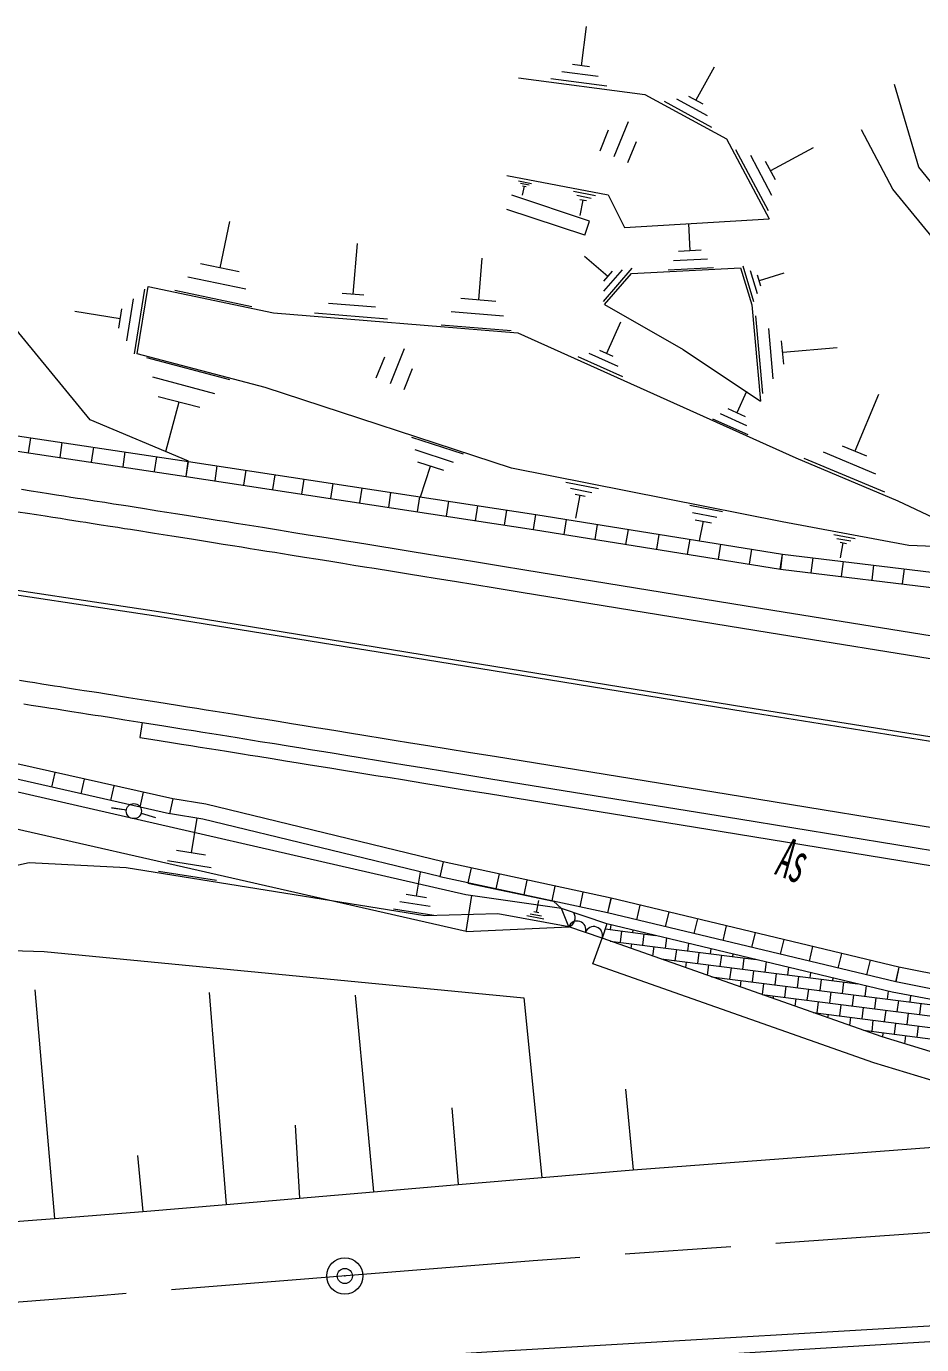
# Model space of a CAD drawing. Units: millimetres, scale not verified. Extents: x 40000 to 680000, y 20000 to 380000.
# Drawn here: x 166328 to 195934, y 283795 to 327393 of the extents above; entities that cross this region are included whole.
import ezdxf
from ezdxf.enums import TextEntityAlignment as Align

# ---------------------------------------------------------------- set-up
doc = ezdxf.new("R2010")
doc.units = ezdxf.units.MM
doc.header["$LTSCALE"] = 1000
doc.header["$PDMODE"] = 32
doc.header["$PDSIZE"] = 500
doc.linetypes.add('CHAIN', pattern=[18.5, 12, -1.5, 3.5, -1.5])
for name, color, linetype, lineweight in [('M-BGD', 7, 'Continuous', 13), ('M-BMK', 2, 'CHAIN', 13), ('M-BMK-SRVR', 3, 'Continuous', 13)]:
    doc.layers.add(name, color=color, linetype=linetype, lineweight=lineweight)
doc.styles.add('ＭＳ ゴシック', font='')
doc.styles.get('ＭＳ ゴシック').set_extended_font_data('MS Gothic')

msp = doc.modelspace()

# ---------------------------------------------------------------- linework, layer by layer
at = {"layer": 'M-BGD'}
for p, q in [((184838, 327393), (184673, 326090)), ((184949, 326054), (184392, 326128)), ((182604, 325689), (186783, 325144)), ((185240, 325731), (184031, 325890)), ((189073, 326048), (188472, 324948)), ((185526, 325411), (183667, 325655)), ((195837, 322732), (195036, 325473)), ((186783, 325144), (189479, 323673)), ((188999, 324051), (187430, 324906)), ((188854, 324438), (187836, 324990)), ((188706, 324821), (188237, 325076)), ((185573, 323960), (185292, 323265)), ((186224, 324237), (185756, 323078)), ((194980, 322007), (193943, 323973)), ((186219, 322890), (186500, 323586)), ((189479, 323673), (190896, 321031)), ((190875, 321287), (189787, 323306)), ((190986, 321802), (190283, 323117)), ((192352, 323381), (190939, 322620)), ((191098, 322318), (190776, 322923)), ((199521, 318201), (195837, 322732)), ((182220, 322456), (185571, 321821)), ((182606, 322282), (183036, 322200)), ((182670, 322202), (182951, 322148)), ((184948, 320956), (182378, 321809)), ((182731, 322124), (182860, 322098)), ((182738, 321808), (182796, 322113)), ((184419, 321938), (185150, 321799)), ((184528, 321807), (185002, 321713)), ((185571, 321821), (186111, 320737)), ((198631, 317549), (194980, 322007)), ((184791, 320482), (182220, 321334)), ((184635, 321672), (184849, 321629)), ((184646, 321139), (184745, 321650)), ((173047, 320940), (172730, 319407)), ((184791, 320482), (184948, 320956)), ((186111, 320737), (190896, 321031)), ((188226, 320869), (188273, 319971)), ((177262, 320213), (177127, 318531)), ((181392, 319731), (181280, 318347)), ((184789, 319798), (185556, 319132)), ((188853, 319698), (187725, 319642)), ((188646, 319987), (187897, 319950)), ((173366, 319274), (172089, 319542)), ((186356, 319391), (185402, 318299)), ((186030, 319345), (185409, 318636)), ((185697, 319296), (185409, 318970)), ((185449, 318195), (186339, 319219)), ((186339, 319219), (189941, 319406)), ((189053, 319407), (187552, 319334)), ((189941, 319406), (190315, 318182)), ((190386, 318286), (190029, 319460)), ((190502, 318547), (190270, 319309)), ((190616, 318803), (190507, 319160)), ((191382, 319232), (190563, 318980)), ((168442, 314375), (164822, 318781)), ((169997, 316567), (170350, 318790)), ((170350, 318790), (174500, 317916)), ((173581, 318697), (171662, 319100)), ((169855, 318379), (169634, 316991)), ((170233, 318701), (169893, 316563)), ((173788, 318117), (171233, 318653)), ((177486, 318499), (176766, 318558)), ((181858, 318297), (180700, 318392)), ((167927, 317972), (169427, 317732)), ((169475, 318053), (169374, 317414)), ((174500, 317916), (182580, 317258)), ((178267, 317709), (175860, 317905)), ((177876, 318104), (176316, 318233)), ((182110, 317812), (180376, 317952)), ((185449, 318195), (188049, 316703)), ((190315, 318182), (190602, 315002)), ((182360, 317323), (180048, 317513)), ((185976, 317609), (185515, 316576)), ((190678, 315246), (190450, 317818)), ((191025, 315731), (190876, 317404)), ((182580, 317258), (191769, 313119)), ((191372, 316216), (191301, 316989)), ((174227, 315451), (169997, 316567)), ((178822, 316727), (178354, 315568)), ((185895, 316142), (184937, 316573)), ((185734, 316477), (185292, 316677)), ((188049, 316703), (190602, 315002)), ((193141, 316763), (191339, 316602)), ((170295, 316438), (173040, 315717)), ((178171, 316451), (177890, 315756)), ((186050, 315805), (184575, 316465)), ((170494, 315797), (172552, 315256)), ((178818, 315381), (179099, 316076)), ((182369, 312778), (174227, 315451)), ((190139, 315312), (189824, 314614)), ((170689, 315157), (172064, 314796)), ((170943, 313329), (171376, 314976)), ((194509, 315213), (193723, 313347)), ((162296, 314412), (171684, 313005)), ((171690, 313014), (168442, 314375)), ((190197, 313881), (189029, 314407)), ((190157, 314183), (189280, 314575)), ((190115, 314481), (189531, 314744)), ((162229, 313917), (171609, 312511)), ((166398, 313292), (166472, 313786)), ((167440, 313135), (167515, 313630)), ((168483, 312979), (168557, 313474)), ((179069, 313810), (180769, 313252)), ((194123, 313174), (193322, 313514)), ((169525, 312823), (169599, 313317)), ((170567, 312667), (170641, 313161)), ((179169, 313403), (180445, 312984)), ((191769, 313119), (195145, 311696)), ((194720, 311984), (192051, 313105)), ((194421, 312579), (192690, 313311)), ((171609, 312511), (171683, 313005)), ((171609, 312511), (171685, 313005)), ((171684, 313005), (183173, 311245)), ((172567, 312364), (172642, 312858)), ((173524, 312217), (173599, 312712)), ((179267, 312991), (180120, 312711)), ((179360, 311832), (179696, 312850)), ((191322, 311004), (182369, 312778)), ((171609, 312511), (183096, 310751)), ((174481, 312071), (174557, 312565)), ((175438, 311924), (175514, 312418)), ((176395, 311777), (176471, 312272)), ((184168, 312321), (185251, 312105)), ((166163, 312082), (166482, 312033)), ((166482, 312033), (166780, 311986)), ((166780, 311986), (167060, 311943)), ((167060, 311943), (167323, 311902)), ((167323, 311902), (167569, 311864)), ((167569, 311864), (167799, 311828)), ((167799, 311828), (168015, 311794)), ((168015, 311794), (168218, 311762)), ((168218, 311762), (168408, 311733)), ((168408, 311733), (168586, 311705)), ((177353, 311631), (177428, 312125)), ((178310, 311484), (178385, 311978)), ((179267, 311338), (179343, 311832)), ((184325, 312123), (185032, 311977)), ((184481, 311920), (184809, 311852)), ((184495, 311127), (184645, 311886)), ((166049, 311341), (166367, 311292)), ((166367, 311292), (166665, 311245)), ((168586, 311705), (168920, 311652)), ((168920, 311652), (169212, 311607)), ((169212, 311607), (169468, 311566)), ((169468, 311566), (169692, 311531)), ((169692, 311531), (169887, 311500)), ((169887, 311500), (170230, 311446)), ((170230, 311446), (170486, 311406)), ((170486, 311406), (170679, 311375)), ((170679, 311375), (170968, 311330)), ((170968, 311330), (171257, 311284)), ((180224, 311191), (180300, 311685)), ((181181, 311044), (181257, 311539)), ((182139, 310898), (182214, 311392)), ((188267, 311560), (189345, 311346)), ((188358, 311319), (189167, 311159)), ((195145, 311696), (198546, 310103)), ((166665, 311245), (166945, 311202)), ((166945, 311202), (167207, 311161)), ((167207, 311161), (167453, 311123)), ((167453, 311123), (167684, 311087)), ((167684, 311087), (167900, 311053)), ((167900, 311053), (168102, 311021)), ((168102, 311021), (168292, 310992)), ((168292, 310992), (168470, 310964)), ((168470, 310964), (168804, 310912)), ((168804, 310912), (169096, 310866)), ((169096, 310866), (169351, 310826)), ((171257, 311284), (171618, 311226)), ((171618, 311226), (171969, 311171)), ((171969, 311171), (172308, 311117)), ((172308, 311117), (172637, 311064)), ((172637, 311064), (172955, 311013)), ((172955, 311013), (173264, 310964)), ((173264, 310964), (173562, 310916)), ((173562, 310916), (173852, 310870)), ((173852, 310870), (174132, 310825)), ((183096, 310751), (183171, 311245)), ((183096, 310751), (183175, 311245)), ((183173, 311245), (191337, 309939)), ((184116, 310588), (184195, 311082)), ((185136, 310425), (185215, 310918)), ((188449, 311077), (188989, 310972)), ((188592, 310377), (188720, 311027)), ((195512, 310228), (191322, 311004)), ((169351, 310826), (169575, 310790)), ((169575, 310790), (169770, 310759)), ((169770, 310759), (170113, 310706)), ((170113, 310706), (170369, 310665)), ((170369, 310665), (170562, 310634)), ((170562, 310634), (170850, 310589)), ((170850, 310589), (171139, 310543)), ((171139, 310543), (171501, 310486)), ((171501, 310486), (171851, 310430)), ((171851, 310430), (172190, 310376)), ((174132, 310825), (174404, 310781)), ((174404, 310781), (174667, 310739)), ((174667, 310739), (174922, 310698)), ((174922, 310698), (175169, 310659)), ((175169, 310659), (175647, 310582)), ((175647, 310582), (176095, 310509)), ((176095, 310509), (176515, 310442)), ((176515, 310442), (176909, 310378)), ((183096, 310751), (191267, 309444)), ((186156, 310261), (186235, 310755)), ((187177, 310098), (187256, 310592)), ((188197, 309935), (188276, 310429)), ((193028, 310586), (193736, 310456)), ((193133, 310457), (193595, 310373)), ((172190, 310376), (172519, 310324)), ((172519, 310324), (172837, 310273)), ((172837, 310273), (173145, 310224)), ((173145, 310224), (173444, 310176)), ((173444, 310176), (173733, 310129)), ((173733, 310129), (174013, 310085)), ((174013, 310085), (174285, 310041)), ((174285, 310041), (174548, 309999)), ((174548, 309999), (174803, 309958)), ((176909, 310378), (177278, 310318)), ((177278, 310318), (177624, 310263)), ((177624, 310263), (177949, 310210)), ((177949, 310210), (178557, 310112)), ((178557, 310112), (179090, 310025)), ((179090, 310025), (179555, 309950)), ((189217, 309772), (189296, 310265)), ((190237, 309608), (190316, 310102)), ((193237, 310329), (193449, 310292)), ((193251, 309816), (193344, 310313)), ((198546, 310103), (195512, 310228)), ((174803, 309958), (175049, 309918)), ((175049, 309918), (175527, 309841)), ((175527, 309841), (175976, 309769)), ((175976, 309769), (176396, 309701)), ((176396, 309701), (176789, 309638)), ((176789, 309638), (177159, 309578)), ((177159, 309578), (177505, 309522)), ((179555, 309950), (179963, 309884)), ((179963, 309884), (180675, 309768)), ((180675, 309768), (181210, 309681)), ((181210, 309681), (182012, 309551)), ((182012, 309551), (182813, 309421)), ((191258, 309445), (191337, 309939)), ((191276, 309442), (191337, 309939)), ((191337, 309939), (201402, 308713)), ((192283, 309320), (192343, 309816)), ((193289, 309197), (193350, 309694)), ((194296, 309075), (194356, 309571)), ((177505, 309522), (177829, 309470)), ((177829, 309470), (178437, 309371)), ((178437, 309371), (178970, 309285)), ((178970, 309285), (179435, 309209)), ((179435, 309209), (179842, 309143)), ((179842, 309143), (180555, 309028)), ((182813, 309421), (191013, 308088)), ((191267, 309444), (201342, 308217)), ((195302, 308952), (195363, 309449)), ((180555, 309028), (181090, 308941)), ((181090, 308941), (181892, 308811)), ((181892, 308811), (182693, 308680)), ((182693, 308680), (190893, 307348)), ((191013, 308088), (200895, 306483)), ((190893, 307348), (200775, 305742)), ((166101, 305767), (166362, 305726)), ((166362, 305726), (166606, 305688)), ((166606, 305688), (166836, 305653)), ((166836, 305653), (167051, 305619)), ((167051, 305619), (167253, 305587)), ((167253, 305587), (167442, 305558)), ((167442, 305558), (167619, 305530)), ((167619, 305530), (167951, 305478)), ((167951, 305478), (168242, 305432)), ((168242, 305432), (168496, 305392)), ((168496, 305392), (168719, 305357)), ((168719, 305357), (168914, 305327)), ((168914, 305327), (169255, 305273)), ((169255, 305273), (169510, 305232)), ((169510, 305232), (169702, 305202)), ((169702, 305202), (169990, 305157)), ((166246, 304985), (166491, 304947)), ((166491, 304947), (166720, 304912)), ((166720, 304912), (166935, 304878)), ((166935, 304878), (167137, 304846)), ((167137, 304846), (167326, 304817)), ((167326, 304817), (167503, 304789)), ((167503, 304789), (167835, 304737)), ((169990, 305157), (170277, 305111)), ((170277, 305111), (170638, 305054)), ((170638, 305054), (170987, 304998)), ((170987, 304998), (171325, 304944)), ((171325, 304944), (171652, 304892)), ((171652, 304892), (171970, 304842)), ((171970, 304842), (172277, 304792)), ((172277, 304792), (172575, 304745)), ((167835, 304737), (168125, 304691)), ((168125, 304691), (168380, 304651)), ((168380, 304651), (168602, 304616)), ((168602, 304616), (168797, 304586)), ((168797, 304586), (169138, 304532)), ((169138, 304532), (169393, 304492)), ((169393, 304492), (169585, 304461)), ((169585, 304461), (169872, 304416)), ((169872, 304416), (170160, 304370)), ((170160, 304370), (170081, 303876)), ((170160, 304370), (170520, 304313)), ((172575, 304745), (172863, 304699)), ((172863, 304699), (173143, 304654)), ((173143, 304654), (173414, 304610)), ((173414, 304610), (173676, 304568)), ((173676, 304568), (173930, 304528)), ((173930, 304528), (174176, 304488)), ((174176, 304488), (174653, 304411)), ((174653, 304411), (175100, 304339)), ((175100, 304339), (175520, 304272)), ((170520, 304313), (170869, 304258)), ((170869, 304258), (171207, 304204)), ((171207, 304204), (171534, 304152)), ((171534, 304152), (171851, 304101)), ((171851, 304101), (172159, 304052)), ((172159, 304052), (172456, 304004)), ((172456, 304004), (172745, 303958)), ((172745, 303958), (173024, 303913)), ((173024, 303913), (173295, 303870)), ((175520, 304272), (175913, 304208)), ((175913, 304208), (176281, 304149)), ((176281, 304149), (176627, 304093)), ((176627, 304093), (176951, 304040)), ((176951, 304040), (177558, 303942)), ((177558, 303942), (178090, 303856)), ((170081, 303876), (170441, 303819)), ((170441, 303819), (170790, 303764)), ((170790, 303764), (171128, 303710)), ((171128, 303710), (171455, 303658)), ((171455, 303658), (171772, 303607)), ((171772, 303607), (172080, 303558)), ((172080, 303558), (172377, 303511)), ((172377, 303511), (172666, 303464)), ((172666, 303464), (172945, 303420)), ((173295, 303870), (173557, 303828)), ((173557, 303828), (173811, 303787)), ((173811, 303787), (174057, 303747)), ((174057, 303747), (174534, 303671)), ((174534, 303671), (174981, 303599)), ((174981, 303599), (175400, 303531)), ((175400, 303531), (175793, 303468)), ((175793, 303468), (176162, 303408)), ((178090, 303856), (178555, 303780)), ((178555, 303780), (178962, 303714)), ((178962, 303714), (179674, 303599)), ((179674, 303599), (180208, 303512)), ((180208, 303512), (181010, 303382)), ((171169, 301841), (165222, 303183)), ((172945, 303420), (173216, 303376)), ((173216, 303376), (173478, 303334)), ((173478, 303334), (173732, 303293)), ((173732, 303293), (173978, 303254)), ((173978, 303254), (174454, 303177)), ((174454, 303177), (174901, 303105)), ((174901, 303105), (175321, 303037)), ((175321, 303037), (175713, 302974)), ((176162, 303408), (176507, 303352)), ((176507, 303352), (176831, 303300)), ((176831, 303300), (177438, 303202)), ((177438, 303202), (177970, 303115)), ((177970, 303115), (178435, 303040)), ((178435, 303040), (178841, 302974)), ((181010, 303382), (181811, 303252)), ((181811, 303252), (190011, 301919)), ((171059, 301353), (165208, 302673)), ((167268, 302721), (167158, 302233)), ((175713, 302974), (176082, 302915)), ((176082, 302915), (176427, 302859)), ((176427, 302859), (176751, 302806)), ((176751, 302806), (177358, 302708)), ((177358, 302708), (177890, 302622)), ((177890, 302622), (178355, 302547)), ((178841, 302974), (179554, 302858)), ((179554, 302858), (180088, 302772)), ((180088, 302772), (180889, 302642)), ((180889, 302642), (181691, 302511)), ((180865, 298673), (165145, 302275)), ((168244, 302501), (168133, 302013)), ((169219, 302281), (169109, 301793)), ((178355, 302547), (178761, 302481)), ((178761, 302481), (179474, 302365)), ((179474, 302365), (180008, 302278)), ((180008, 302278), (180809, 302148)), ((180809, 302148), (181610, 302018)), ((181691, 302511), (189890, 301179)), ((170194, 302061), (170084, 301573)), ((171169, 301841), (171059, 301353)), ((172266, 301665), (171169, 301841)), ((181610, 302018), (189810, 300685)), ((190011, 301919), (199946, 300305)), ((169634, 301474), (169139, 301544)), ((169634, 301474), (169139, 301541)), ((170122, 301369), (170602, 301229)), ((172167, 301175), (171090, 301347)), ((180108, 299759), (172266, 301665)), ((180869, 297453), (164955, 301079)), ((171962, 301210), (171778, 300060)), ((179990, 299274), (172167, 301175)), ((189890, 301179), (199826, 299564)), ((189810, 300685), (199746, 299071)), ((172255, 299986), (171296, 300136)), ((166422, 299725), (161356, 298627)), ((169633, 299567), (166422, 299725)), ((179510, 297980), (169633, 299567)), ((172434, 299563), (170996, 299793)), ((180108, 299759), (180003, 299271)), ((185662, 298561), (180108, 299759)), ((181033, 299560), (180928, 299071)), ((172614, 299140), (170694, 299446)), ((179352, 299426), (179223, 298627)), ((185551, 298074), (180003, 299271)), ((181958, 299360), (181852, 298872)), ((182883, 299161), (182777, 298672)), ((179557, 298572), (178889, 298681)), ((184027, 298217), (180865, 298673)), ((180923, 299052), (183762, 298460)), ((183807, 298961), (183702, 298473)), ((184732, 298762), (184627, 298273)), ((179681, 298280), (178679, 298442)), ((180869, 297453), (181062, 298645)), ((183263, 298483), (183191, 298091)), ((184027, 298217), (183762, 298460)), ((183762, 298460), (184027, 298217)), ((184270, 297608), (184027, 298217)), ((185523, 297716), (184027, 298217)), ((185657, 298562), (185551, 298074)), ((185668, 298560), (185551, 298074)), ((195183, 296280), (185662, 298561)), ((186619, 298332), (186503, 297846)), ((179806, 297987), (178468, 298198)), ((181921, 298048), (179510, 297980)), ((184270, 297608), (181921, 298048)), ((183440, 297866), (182873, 297971)), ((183358, 297970), (182991, 298037)), ((183276, 298073), (183105, 298104)), ((195076, 295792), (185551, 298074)), ((187571, 298104), (187455, 297618)), ((188523, 297876), (188406, 297390)), ((180869, 297453), (184270, 297608)), ((185365, 297241), (184270, 297608)), ((185523, 297716), (185365, 297241)), ((185465, 297542), (187132, 297330)), ((194963, 295452), (185523, 297716)), ((185646, 297520), (185667, 297682)), ((185973, 297102), (186020, 297471)), ((186389, 297424), (186400, 297506)), ((186717, 297006), (186763, 297376)), ((189474, 297648), (189358, 297162)), ((190426, 297420), (190309, 296934)), ((185065, 296392), (185365, 297241)), ((194632, 293971), (185365, 297241)), ((185638, 297144), (190461, 296532)), ((186328, 296901), (186347, 297053)), ((187050, 296646), (187091, 296958)), ((187133, 297329), (187133, 297330)), ((187460, 296911), (187503, 297241)), ((188203, 296815), (188236, 297066)), ((191377, 297192), (191261, 296706)), ((192329, 296964), (192212, 296478)), ((166918, 296801), (182778, 295260)), ((187320, 296551), (193824, 295726)), ((187410, 296519), (187413, 296542)), ((187787, 296493), (187834, 296862)), ((188531, 296397), (188577, 296767)), ((188949, 296725), (188970, 296890)), ((189274, 296302), (189323, 296676)), ((189692, 296629), (189703, 296714)), ((190017, 296207), (190066, 296581)), ((190435, 296534), (190436, 296538)), ((193280, 296736), (193164, 296250)), ((194232, 296508), (194115, 296022)), ((194351, 293115), (185065, 296392)), ((188133, 296264), (188157, 296446)), ((188857, 296009), (188900, 296351)), ((189597, 295886), (189643, 296255)), ((190340, 295790), (190387, 296160)), ((190763, 296116), (190805, 296450)), ((191088, 295693), (191132, 296069)), ((191506, 296020), (191538, 296274)), ((192249, 295925), (192272, 296098)), ((195183, 296280), (195067, 295794)), ((195183, 296280), (195086, 295790)), ((204789, 294368), (195183, 296280)), ((188982, 295964), (198861, 294710)), ((189220, 295880), (189227, 295933)), ((189943, 295625), (189971, 295837)), ((190667, 295372), (190714, 295742)), ((191411, 295277), (191457, 295646)), ((191831, 295598), (191875, 295974)), ((192577, 295507), (192623, 295876)), ((192993, 295830), (193005, 295922)), ((193320, 295411), (193367, 295781)), ((193738, 295739), (193739, 295746)), ((194063, 295316), (194108, 295658)), ((204709, 293874), (195076, 295792)), ((166602, 295527), (167257, 287970)), ((172377, 295443), (172933, 288429)), ((177197, 295358), (177805, 288847)), ((182778, 295260), (183369, 289325)), ((190663, 295371), (207849, 293190)), ((191031, 295242), (191041, 295324)), ((191753, 294987), (191785, 295228)), ((192154, 295182), (192203, 295556)), ((192897, 295086), (192946, 295460)), ((193643, 294995), (193689, 295365)), ((194386, 294900), (194433, 295269)), ((194807, 295221), (194841, 295482)), ((204806, 293577), (194963, 295452)), ((195129, 294804), (195176, 295174)), ((195552, 295130), (195578, 295335)), ((192345, 294778), (222974, 290891)), ((192481, 294764), (192528, 295133)), ((193225, 294668), (193271, 295037)), ((193968, 294573), (194017, 294947)), ((194711, 294477), (194760, 294851)), ((195457, 294386), (195503, 294756)), ((195873, 294709), (195921, 295083)), ((192837, 294604), (192851, 294717)), ((193562, 294348), (193594, 294621)), ((194295, 294155), (194337, 294526)), ((195039, 294059), (195085, 294429)), ((195782, 293964), (195831, 294338)), ((194010, 294190), (222913, 290523)), ((201274, 291951), (194632, 293971)), ((194646, 293966), (194665, 294108)), ((195374, 293745), (195408, 294012)), ((201041, 291081), (194351, 293115)), ((186140, 292241), (186398, 289578)), ((180398, 291626), (180603, 289088)), ((175213, 291051), (175360, 288637)), ((186398, 289578), (202314, 290785)), ((170007, 290047), (170180, 288195)), ((183369, 289325), (186398, 289578)), ((177805, 288847), (180603, 289088)), ((180603, 289088), (183369, 289325)), ((172933, 288429), (175360, 288637)), ((175360, 288637), (177805, 288847)), ((167257, 287970), (170180, 288195)), ((170180, 288195), (172933, 288429)), ((163923, 287714), (167257, 287970))]:
    msp.add_line(p, q, dxfattribs=at)
for points in [[(244177, 299430), (240084, 299295), (235858, 299219), (230893, 299418), (224911, 299885), (219252, 300483), (211647, 301449), (210243, 301654), (190120, 304871), (179962, 306524), (170694, 308030), (163975, 309041), (157390, 309975), (150861, 310864)], [(244182, 299280), (240087, 299145), (235856, 299068), (230884, 299269), (224897, 299736), (219235, 300334), (211627, 301300), (210220, 301506), (190096, 304723), (179937, 306376), (170671, 307881), (163953, 308893), (157369, 309827), (150841, 310715)], [(77899, 296970), (79208, 296705), (88539, 295412), (96624, 294509), (112312, 293808), (124728, 293963), (138305, 294774), (148758, 295591), (165116, 296853), (166918, 296801)], [(208095, 285094), (199927, 284626), (181554, 283546), (163200, 282378), (153790, 279542), (141428, 278262), (137158, 278260), (130331, 278694), (117038, 279552)], [(116784, 278993), (128153, 278255), (135610, 277825), (138912, 277652), (144008, 278040), (153813, 279113), (163762, 281935), (165739, 282122), (174909, 282598), (198192, 284018), (208576, 284657), (216259, 283692)]]:
    msp.add_lwpolyline(points, dxfattribs=at)
msp.add_circle((169882, 301440), 250, dxfattribs=at)
for centre, radius, start, end in [((184149, 297913), 328, 291.7344, 31.2517), ((184544, 297516), 289, 341.4646, 161.4646), ((185091, 297333), 289, 341.4646, 161.4646)]:
    msp.add_arc(centre, radius, start, end, dxfattribs=at)
at = {"layer": 'M-BMK'}
msp.add_lwpolyline([(203086, 287991), (183083, 286569), (168626, 285401), (155609, 284382), (132127, 282621), (121638, 282018), (111501, 282079), (102518, 282563), (90885, 283545), (78625, 285181), (76633, 285317)], dxfattribs=at)
at = {"layer": 'M-BMK-SRVR'}
msp.add_circle((176859, 286066), 600, dxfattribs=at)
msp.add_point((176859, 286066), dxfattribs=at)

# ---------------------------------------------------------------- texts
at = {"layer": 'M-BGD', "style": 'ＭＳ ゴシック', "width": 0.5}
msp.add_text('As', height=1320, rotation=338, dxfattribs=at).set_placement((190883, 299001), align=Align.BOTTOM_LEFT)

doc.saveas('drawing.dxf')
